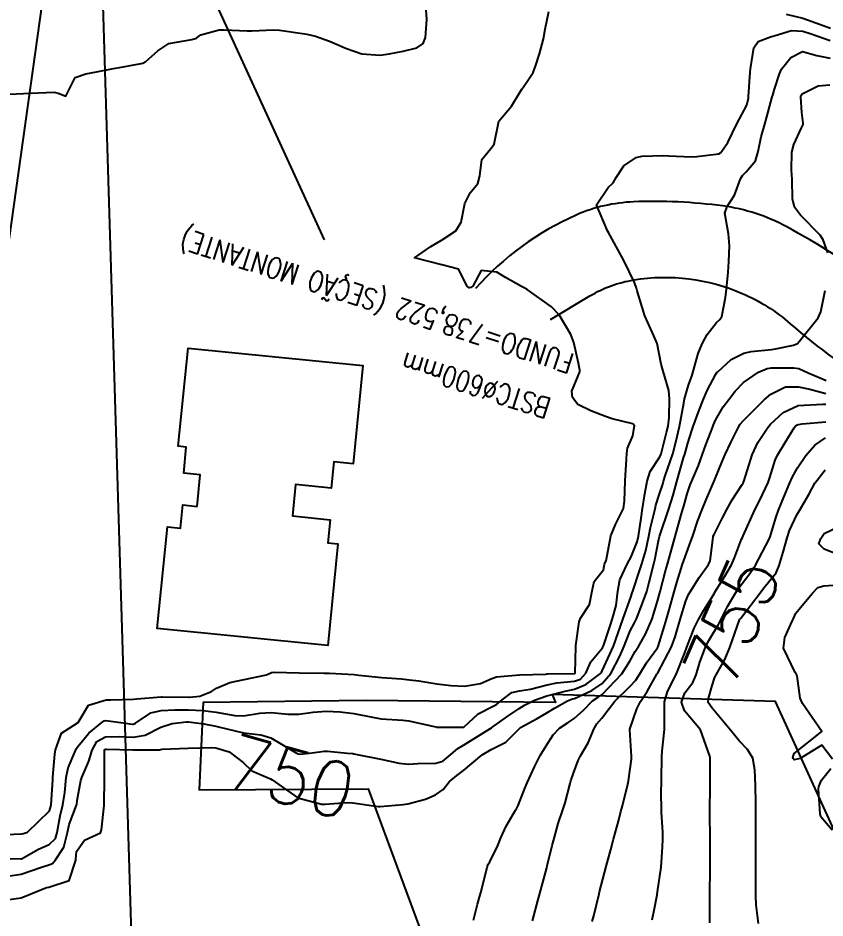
# Model space of a CAD drawing. Header units: metres. Extents: x 298520 to 308411, y 7433745 to 7450750.
# Drawn here: x 304233.8 to 304292.4, y 7439830 to 7439895.3 of the extents above; entities that cross this region are included whole.
import ezdxf
from ezdxf.enums import TextEntityAlignment as Align

# ---------------------------------------------------------------- set-up
doc = ezdxf.new("R2010")
doc.units = ezdxf.units.M
doc.header["$LTSCALE"] = 10
doc.linetypes.add('CONTINUO', pattern=[0])
for name, color, linetype in [('Cotas', 45, 'Continuous'), ('Curvas de Nivel 1m', 11, 'Continuous'), ('Curvas de Nivel 5m', 15, 'Continuous'), ('Edificações', 30, 'Continuous'), ('TEXTO', 45, 'Continuous'), ('Vias Primárias', 230, 'Continuous')]:
    doc.layers.add(name, color=color, linetype=linetype)
doc.styles.add('ROMANS', font='romans', dxfattribs={"height": 0.2})
doc.styles.add('Style-STANDARD', font='STANDARD.shx')

msp = doc.modelspace()

# ---------------------------------------------------------------- linework, layer by layer
at = {"layer": 'Curvas de Nivel 1m', "flags": 128}
for points, elevation in [([(304232.327, 7439836.05), (304234.091, 7439836.123), (304234.213, 7439836.146), (304234.501, 7439836.264), (304236.109, 7439837.807), (304236.205, 7439838.146), (304236.216, 7439838.239), (304236.338, 7439840.04), (304236.349, 7439840.238), (304236.492, 7439841.904), (304236.535, 7439842.236), (304236.974, 7439843.433), (304238.183, 7439844.204), (304238.944, 7439845.471), (304240.208, 7439845.851), (304240.554, 7439845.848), (304242.209, 7439845.913), (304242.442, 7439845.935), (304244.212, 7439846.074), (304244.287, 7439846.073), (304246.212, 7439846.054), (304246.276, 7439846.055), (304247.005, 7439846.112), (304247.866, 7439846.454), (304248.219, 7439846.698), (304249.19, 7439847.124), (304250.225, 7439847.328), (304251.854, 7439847.681), (304252.231, 7439847.836), (304252.412, 7439847.867), (304254.231, 7439847.806), (304256.01, 7439847.783), (304256.231, 7439847.794), (304256.427, 7439847.802), (304258.23, 7439847.689), (304258.551, 7439847.656), (304260.228, 7439847.484), (304261.66, 7439847.371), (304262.227, 7439847.315), (304262.92, 7439847.229), (304264.224, 7439847.029), (304265.235, 7439846.887), (304266.223, 7439846.858), (304267.397, 7439847.044), (304268.228, 7439847.412), (304268.566, 7439847.52), (304270.231, 7439847.668), (304272.142, 7439847.721), (304272.232, 7439847.74), (304272.294, 7439847.748), (304274.233, 7439847.765), (304274.253, 7439847.77), (304274.267, 7439847.79), (304274.315, 7439849.726), (304274.317, 7439849.789), (304274.552, 7439851.514), (304274.659, 7439851.786), (304275.307, 7439852.766), (304275.491, 7439853.778), (304275.649, 7439854.441), (304276.326, 7439855.299), (304276.395, 7439855.706), (304276.416, 7439855.769), (304276.512, 7439855.944), (304276.847, 7439857.763), (304277.189, 7439858.585), (304277.781, 7439859.749), (304277.855, 7439860.273), (304277.903, 7439861.748), (304277.988, 7439863.316), (304278.009, 7439863.746), (304278.061, 7439864.113), (304278.442, 7439865.016), (304278.559, 7439865.631), (304278.563, 7439865.739), (304278.454, 7439865.877), (304276.951, 7439866.256), (304276.459, 7439866.423), (304275.404, 7439866.84), (304274.468, 7439867.297), (304274.075, 7439867.794), (304274.022, 7439868.25), (304274.489, 7439869.378), (304274.614, 7439869.667), (304274.608, 7439869.789), (304274.5, 7439870.278), (304274.179, 7439871.793), (304273.96, 7439872.364), (304273.111, 7439873.804), (304272.551, 7439874.371), (304270.77, 7439875.637), (304270.572, 7439875.754), (304270.381, 7439875.842), (304269.218, 7439876.493), (304268.583, 7439876.888), (304267.436, 7439877.02), (304266.839, 7439875.877), (304266.683, 7439875.767), (304266.571, 7439875.76), (304266.419, 7439875.882), (304265.794, 7439877.101), (304264.588, 7439877.431), (304262.593, 7439877.93), (304263.776, 7439878.744), (304264.606, 7439879.232), (304265.599, 7439879.895), (304265.982, 7439880.53), (304266.267, 7439881.886), (304266.651, 7439882.652), (304267.198, 7439883.334), (304267.35, 7439883.873), (304267.484, 7439885.069), (304268.132, 7439885.866), (304268.374, 7439886.185), (304268.713, 7439887.86), (304269.635, 7439888.94), (304270.194, 7439889.845), (304270.402, 7439890.179), (304270.745, 7439890.655), (304271.207, 7439891.383), (304271.396, 7439891.831), (304271.686, 7439892.74), (304271.964, 7439893.822), (304272.084, 7439894.53), (304272.354, 7439895.817)], 747), ([(304233.207, 7439889.807), (304234.729, 7439889.881), (304236.45, 7439889.964), (304236.729, 7439889.892), (304237.293, 7439889.669), (304237.57, 7439890.232), (304237.966, 7439891.007), (304238.749, 7439891.294), (304239.52, 7439891.44), (304240.755, 7439891.68), (304241.189, 7439891.753), (304242.761, 7439892.027), (304242.873, 7439892.058), (304243.098, 7439892.167), (304243.971, 7439892.958), (304244.776, 7439893.483), (304246.426, 7439893.772), (304246.78, 7439893.874), (304246.912, 7439893.988), (304247.096, 7439894.117), (304248.41, 7439894.482), (304248.789, 7439894.478), (304250.456, 7439894.407), (304250.788, 7439894.413), (304252.368, 7439894.476), (304252.789, 7439894.45), (304254.631, 7439894.186), (304254.785, 7439894.167), (304255.405, 7439894.021), (304256.422, 7439893.648), (304256.778, 7439893.504), (304257.655, 7439893.111), (304258.77, 7439892.727), (304260.101, 7439892.635), (304260.771, 7439892.724), (304261.768, 7439892.94), (304262.775, 7439893.174), (304263.221, 7439893.483), (304263.399, 7439893.924), (304263.497, 7439895.228), (304263.445, 7439895.924)], 746), ([(304289.587, 7439895.612), (304290.8, 7439895.333), (304292.071, 7439894.856), (304292.793, 7439894.606)], 747), ([(304232.064, 7439834.375), (304234.026, 7439834.308), (304234.064, 7439834.313), (304235.312, 7439835.013), (304236.08, 7439835.363), (304236.532, 7439835.79), (304236.665, 7439836.234), (304236.887, 7439837.45), (304237.076, 7439838.23), (304237.216, 7439839.14), (304237.303, 7439840.228), (304237.444, 7439840.933), (304238.005, 7439842.222), (304238.065, 7439842.32), (304238.165, 7439842.461), (304238.956, 7439843.431), (304239.889, 7439844.203), (304240.059, 7439844.327), (304240.185, 7439844.352), (304241.442, 7439844.181), (304242.109, 7439844.098), (304242.182, 7439844.094), (304242.246, 7439844.105), (304242.343, 7439844.168), (304243.449, 7439844.903), (304244.197, 7439845.083), (304245.192, 7439845.141), (304246.198, 7439845.129), (304247.235, 7439845.072), (304248.196, 7439844.972), (304249.565, 7439844.714), (304250.192, 7439844.685), (304251.364, 7439844.894), (304252.196, 7439844.935), (304253.409, 7439844.824), (304254.195, 7439844.823), (304255.254, 7439844.962), (304256.198, 7439845.024), (304257.201, 7439844.986), (304258.196, 7439844.866), (304259.563, 7439844.596), (304260.191, 7439844.485), (304261.746, 7439844.381), (304262.189, 7439844.321), (304264.034, 7439843.911), (304264.183, 7439843.886), (304264.21, 7439843.883), (304266.183, 7439843.876), (304266.215, 7439843.89), (304267.226, 7439844.847), (304268.205, 7439845.34), (304268.546, 7439845.519), (304268.955, 7439845.853), (304269.675, 7439846.389), (304270.22, 7439846.518), (304271.013, 7439846.621), (304272.224, 7439846.947), (304272.94, 7439847.088), (304274.227, 7439847.218), (304274.649, 7439847.366), (304275.034, 7439847.782), (304275.409, 7439848.611), (304276.252, 7439849.631), (304276.33, 7439849.769), (304276.805, 7439851.232), (304276.982, 7439851.76), (304277.232, 7439852.695), (304277.361, 7439853.754), (304277.51, 7439854.557), (304278.073, 7439855.744), (304278.338, 7439856.241), (304278.765, 7439857.319), (304278.86, 7439857.735), (304279.064, 7439859.035), (304279.167, 7439859.732), (304279.317, 7439860.802), (304279.486, 7439861.729), (304279.709, 7439862.428), (304280.421, 7439863.499), (304280.519, 7439863.719), (304280.906, 7439865.253), (304281.01, 7439865.712), (304281.082, 7439866.334), (304281.106, 7439867.711), (304281.066, 7439868.299), (304280.651, 7439869.718), (304280.5, 7439870.205), (304280.209, 7439871.723), (304279.99, 7439872.263), (304279.33, 7439873.732), (304278.776, 7439875.532), (304278.722, 7439875.739), (304278.577, 7439876.144), (304277.791, 7439877.748), (304276.807, 7439879.562), (304276.698, 7439879.759), (304276.615, 7439879.885), (304275.827, 7439881.772), (304276.656, 7439883.031), (304277.037, 7439883.378), (304277.24, 7439883.754), (304277.808, 7439884.617), (304278.685, 7439885.206), (304279.114, 7439885.308), (304280.687, 7439885.357), (304281.058, 7439885.344), (304282.687, 7439885.273), (304283.09, 7439885.283), (304284.69, 7439885.472), (304284.81, 7439885.55), (304284.904, 7439885.668), (304285.347, 7439886.308), (304286.011, 7439887.651), (304286.727, 7439889.016), (304286.846, 7439889.525), (304286.856, 7439889.639), (304286.982, 7439891.415), (304286.997, 7439891.638), (304287.234, 7439893.18), (304287.56, 7439893.632), (304288.453, 7439893.957), (304288.787, 7439894.06), (304289.971, 7439894.428), (304290.791, 7439894.388), (304291.39, 7439894.192), (304292.784, 7439893.707)], 748), ([(304233.232, 7439833.097), (304234.052, 7439833.195), (304235.514, 7439833.705), (304236.059, 7439833.873), (304236.316, 7439833.982), (304236.546, 7439834.235), (304237.141, 7439835.165), (304237.403, 7439836.227), (304237.52, 7439836.805), (304238.071, 7439838.22), (304238.078, 7439838.256), (304238.118, 7439838.558), (304238.364, 7439839.993), (304238.448, 7439840.217), (304238.965, 7439841.402), (304239.189, 7439842.21), (304239.544, 7439842.832), (304240.173, 7439843.163), (304241.192, 7439843.203), (304242.173, 7439843.156), (304243.035, 7439843.3), (304244.18, 7439843.87), (304245.002, 7439844.138), (304246.054, 7439844.253), (304246.185, 7439844.25), (304247.308, 7439844.109), (304248.181, 7439843.957), (304248.377, 7439843.902), (304250.177, 7439843.463), (304251.438, 7439843.324), (304252.174, 7439843.111), (304253.961, 7439842.032), (304254.162, 7439841.931), (304254.278, 7439841.912), (304255.165, 7439842.02), (304256.049, 7439842.126), (304256.164, 7439842.133), (304256.28, 7439842.124), (304257.749, 7439841.986), (304258.133, 7439841.951), (304258.163, 7439841.947), (304258.2, 7439841.942), (304260.159, 7439841.554), (304261.483, 7439841.267), (304262.156, 7439841.197), (304262.832, 7439841.248), (304264.156, 7439841.257), (304264.654, 7439841.409), (304265.24, 7439841.899), (304265.744, 7439842.317), (304266.17, 7439842.562), (304268.074, 7439843.754), (304268.183, 7439843.829), (304268.203, 7439843.839), (304268.227, 7439843.86), (304269.376, 7439844.668), (304270.204, 7439845.223), (304270.581, 7439845.461), (304271.304, 7439845.824), (304272.216, 7439846.159), (304273.535, 7439846.482), (304274.221, 7439846.625), (304275.045, 7439846.961), (304276.117, 7439847.771), (304276.171, 7439847.833), (304276.235, 7439847.952), (304277.04, 7439849.758), (304277.375, 7439850.644), (304277.76, 7439851.748), (304278.299, 7439853.308), (304278.415, 7439853.626), (304278.458, 7439853.738), (304278.918, 7439855.14), (304279.107, 7439855.732), (304279.388, 7439856.684), (304279.614, 7439857.727), (304279.735, 7439858.351), (304280.065, 7439859.723), (304280.128, 7439859.972), (304280.389, 7439860.795), (304280.62, 7439861.496), (304280.682, 7439861.716), (304280.81, 7439862.117), (304281.351, 7439863.706), (304281.585, 7439864.553), (304281.841, 7439865.699), (304282.158, 7439867.383), (304282.216, 7439867.694), (304282.483, 7439868.693), (304282.755, 7439869.423), (304282.837, 7439869.687), (304283.195, 7439871.001), (304283.482, 7439871.68), (304283.843, 7439872.363), (304284.539, 7439873.232), (304284.764, 7439873.445), (304284.905, 7439873.666), (304285.173, 7439875.054), (304285.258, 7439875.663), (304285.366, 7439876.882), (304285.433, 7439877.662), (304285.462, 7439878.804), (304285.397, 7439879.662), (304285.137, 7439881.163), (304285.294, 7439881.663), (304285.827, 7439882.482), (304286.263, 7439883.654), (304286.404, 7439883.916), (304286.671, 7439884.175), (304287.35, 7439884.973), (304287.545, 7439885.637), (304287.77, 7439886.701), (304288.032, 7439887.627), (304288.177, 7439888.166), (304288.58, 7439889.622), (304288.613, 7439889.743), (304288.741, 7439890.177), (304289.096, 7439891.279), (304289.255, 7439891.615), (304289.915, 7439892.465), (304290.776, 7439892.894), (304291.803, 7439892.615), (304292.771, 7439892.427)], 749), ([(304266.877, 7439829.877), (304267.184, 7439831.022), (304267.41, 7439831.87), (304267.886, 7439833.687), (304267.93, 7439833.862), (304267.97, 7439833.956), (304268.067, 7439834.113), (304268.663, 7439835.276), (304268.879, 7439835.852), (304269.25, 7439836.7), (304269.945, 7439837.842), (304270.01, 7439837.946), (304270.118, 7439838.192), (304270.591, 7439839.378), (304270.783, 7439839.83), (304271.315, 7439840.983), (304271.726, 7439841.817), (304272.17, 7439842.53), (304272.674, 7439843.309), (304273.134, 7439843.8), (304273.767, 7439844.217), (304274.193, 7439844.492), (304274.873, 7439845.113), (304275.517, 7439845.777), (304275.935, 7439846.053), (304276.218, 7439846.25), (304277.654, 7439847.749), (304278.242, 7439848.664), (304278.616, 7439849.37), (304278.864, 7439849.734), (304279.385, 7439850.61), (304279.854, 7439851.724), (304279.96, 7439852.049), (304280.298, 7439853.189), (304280.436, 7439853.718), (304280.828, 7439855.21), (304280.97, 7439855.71), (304281.218, 7439856.584), (304281.517, 7439857.703), (304281.951, 7439859.279), (304282.078, 7439859.694), (304282.147, 7439859.922), (304282.39, 7439860.806), (304282.619, 7439861.468), (304282.715, 7439861.687), (304283.233, 7439862.864), (304283.523, 7439863.679), (304283.753, 7439864.357), (304284.251, 7439865.672), (304284.309, 7439865.817), (304284.458, 7439866.143), (304285.023, 7439867.109), (304285.413, 7439867.661), (304285.883, 7439868.252), (304286.485, 7439868.879), (304287.57, 7439869.634), (304288.216, 7439869.905), (304288.498, 7439869.943), (304290.142, 7439869.96), (304290.497, 7439869.905), (304291.18, 7439869.59), (304292.102, 7439869.188), (304292.487, 7439869.02)], 751), ([(304271.177, 7439829.823), (304271.581, 7439831.36), (304271.703, 7439831.815), (304272.056, 7439833.135), (304272.198, 7439833.672), (304272.235, 7439833.808), (304272.606, 7439835.284), (304272.744, 7439835.803), (304273.033, 7439836.871), (304273.342, 7439837.798), (304273.538, 7439838.379), (304273.91, 7439839.792), (304273.962, 7439839.975), (304274.15, 7439840.544), (304274.48, 7439841.466), (304274.656, 7439841.785), (304275.208, 7439842.744), (304275.637, 7439843.775), (304275.848, 7439844.114), (304276.194, 7439844.538), (304276.729, 7439845.238), (304277.141, 7439845.756), (304278.224, 7439846.814), (304278.677, 7439847.287), (304278.96, 7439847.733), (304279.438, 7439848.531), (304280.252, 7439849.641), (304280.293, 7439849.719), (304280.753, 7439851.235), (304280.891, 7439851.711), (304281.132, 7439852.548), (304281.452, 7439853.703), (304281.646, 7439854.367), (304282.059, 7439855.694), (304282.341, 7439856.509), (304282.665, 7439857.372), (304282.774, 7439857.686), (304283.177, 7439858.87), (304283.49, 7439859.679), (304283.749, 7439860.31), (304284.342, 7439861.671), (304284.355, 7439861.719), (304284.405, 7439861.846), (304284.93, 7439863.152), (304285.146, 7439863.663), (304285.566, 7439864.528), (304286.129, 7439865.653), (304286.25, 7439865.857), (304286.458, 7439866.111), (304287.984, 7439867.627), (304288.477, 7439868.035), (304289.531, 7439868.561), (304290.483, 7439868.582), (304291.303, 7439868.41), (304292.478, 7439868.086)], 752), ([(304275.499, 7439829.775), (304275.61, 7439830.191), (304276.003, 7439831.77), (304276.01, 7439831.804), (304276.044, 7439831.928), (304276.525, 7439833.763), (304276.846, 7439834.994), (304277.05, 7439835.756), (304277.401, 7439837.046), (304277.592, 7439837.748), (304277.702, 7439838.163), (304278.099, 7439839.741), (304278.145, 7439839.98), (304278.351, 7439841.548), (304278.358, 7439841.738), (304278.231, 7439843.69), (304278.234, 7439843.739), (304278.74, 7439845.2), (304279.003, 7439845.732), (304279.489, 7439846.459), (304280.2, 7439847.72), (304280.209, 7439847.744), (304280.233, 7439847.776), (304281.256, 7439849.705), (304281.532, 7439850.432), (304281.879, 7439851.696), (304282.296, 7439853.029), (304282.495, 7439853.494), (304282.606, 7439853.687), (304283.264, 7439854.735), (304283.941, 7439855.674), (304284.058, 7439855.95), (304284.281, 7439857.671), (304284.296, 7439857.728), (304284.355, 7439857.86), (304284.972, 7439859.059), (304285.267, 7439859.661), (304285.662, 7439860.379), (304286.401, 7439861.494), (304286.462, 7439861.589), (304286.489, 7439861.649), (304286.531, 7439861.774), (304287.125, 7439863.639), (304287.537, 7439864.532), (304288.264, 7439865.623), (304288.455, 7439865.857), (304289.362, 7439866.713), (304290.469, 7439867.22), (304292.218, 7439867.321), (304292.47, 7439867.313)], 753), ([(304279.85, 7439829.896), (304280.033, 7439830.719), (304280.221, 7439831.717), (304280.256, 7439831.927), (304280.511, 7439833.713), (304280.607, 7439835.19), (304280.637, 7439835.712), (304280.634, 7439836.248), (304280.544, 7439837.714), (304280.52, 7439839.332), (304280.525, 7439839.714), (304280.528, 7439840.096), (304280.563, 7439841.714), (304280.589, 7439842.135), (304280.758, 7439843.711), (304280.758, 7439845.158), (304280.752, 7439845.712), (304280.968, 7439846.456), (304281.595, 7439847.7), (304282.249, 7439849.333), (304282.342, 7439849.599), (304282.375, 7439849.689), (304282.904, 7439851.053), (304283.219, 7439851.681), (304283.614, 7439852.352), (304284.301, 7439853.477), (304284.371, 7439853.601), (304284.412, 7439853.669), (304285.143, 7439854.839), (304285.613, 7439855.657), (304285.825, 7439856.168), (304286.351, 7439857.505), (304286.416, 7439857.649), (304286.457, 7439857.752), (304287.318, 7439859.636), (304287.674, 7439860.341), (304288.274, 7439861.622), (304288.407, 7439862.003), (304288.789, 7439863.246), (304288.96, 7439863.615), (304289.516, 7439864.53), (304290.158, 7439865.603), (304290.295, 7439865.761), (304290.455, 7439865.833), (304290.753, 7439865.893), (304292.458, 7439866.033)], 754), ([(304287.571, 7439829.627), (304287.399, 7439830.992), (304287.381, 7439831.63), (304287.388, 7439832.962), (304287.395, 7439833.63), (304287.394, 7439834.309), (304287.39, 7439835.631), (304287.385, 7439836.911), (304287.384, 7439837.631), (304287.389, 7439838.366), (304287.364, 7439839.632), (304287.308, 7439840.787), (304287.173, 7439841.635), (304286.787, 7439842.259), (304286.175, 7439842.883), (304285.536, 7439843.656), (304284.207, 7439845.255), (304283.92, 7439845.673), (304283.939, 7439845.949), (304284.225, 7439846.905), (304284.405, 7439847.495), (304284.501, 7439847.667), (304285.133, 7439848.772), (304285.488, 7439849.658), (304285.698, 7439850.219), (304286.202, 7439851.651), (304286.229, 7439851.705), (304286.284, 7439851.794), (304287.692, 7439853.629), (304287.954, 7439853.979), (304288.315, 7439854.404), (304288.857, 7439855.083), (304289.074, 7439855.613), (304289.37, 7439856.583), (304289.651, 7439857.607), (304289.826, 7439858.138), (304290.37, 7439859.284), (304290.553, 7439859.597), (304291.224, 7439860.754), (304291.678, 7439861.581), (304292.413, 7439862.542)], 756), ([(304293.59, 7439856.308), (304292.345, 7439856.796), (304291.955, 7439857.182), (304292.103, 7439857.574), (304292.356, 7439857.922), (304293.458, 7439858.463)], 757), ([(304292.948, 7439841.562), (304292.173, 7439842.571), (304290.592, 7439841.594), (304290.162, 7439841.494), (304290.097, 7439841.601), (304290.081, 7439841.684), (304290.167, 7439841.963), (304292.183, 7439843.57), (304290.773, 7439845.592), (304290.608, 7439845.985), (304290.373, 7439847.598), (304290.337, 7439847.702), (304290.235, 7439847.834), (304289.397, 7439849.609), (304289.493, 7439850.379), (304290.051, 7439851.602), (304290.117, 7439851.769), (304290.288, 7439852.143), (304291.481, 7439853.582), (304291.882, 7439854.004), (304292.311, 7439854.141), (304293.643, 7439854.227)], 757), ([(304292.93, 7439836.396), (304292.111, 7439837.371), (304292.048, 7439837.581), (304291.931, 7439839.373), (304291.953, 7439839.573), (304292.14, 7439840.027), (304292.838, 7439840.878)], 757)]:
    msp.add_lwpolyline(points, dxfattribs=dict(at, elevation=elevation))
at = {"layer": 'Curvas de Nivel 5m', "flags": 128}
for points, elevation in [([(304292.6, 7439878.297), (304292.264, 7439879.23), (304292.044, 7439879.579), (304290.634, 7439881.022), (304290.183, 7439881.605), (304290.048, 7439882.206), (304290.011, 7439883.607), (304289.977, 7439884.303), (304290.006, 7439885.607), (304290.153, 7439886.151), (304290.711, 7439887.37), (304290.813, 7439887.598), (304290.83, 7439887.714), (304290.722, 7439888.475), (304290.643, 7439889.601), (304290.656, 7439889.679), (304290.736, 7439889.834), (304291.906, 7439890.422), (304292.747, 7439890.495)], 750), ([(304232.982, 7439831.332), (304234.035, 7439831.485), (304235.883, 7439832.242), (304236.043, 7439832.272), (304237.517, 7439832.757), (304238.016, 7439834.22), (304238.021, 7439834.263), (304238.072, 7439834.844), (304238.631, 7439835.669), (304239.808, 7439836.203), (304239.881, 7439836.416), (304240.077, 7439838.2), (304240.076, 7439838.238), (304240.102, 7439840.2), (304240.102, 7439840.241), (304240.088, 7439842.201), (304240.112, 7439842.252), (304240.164, 7439842.28), (304240.249, 7439842.284), (304242.163, 7439842.217), (304244.083, 7439842.231), (304244.164, 7439842.244), (304244.288, 7439842.272), (304246.165, 7439842.348), (304247.868, 7439842.401), (304248.166, 7439842.37), (304249.138, 7439842.09), (304250.155, 7439841.299), (304250.787, 7439840.708), (304252.144, 7439840.117), (304252.267, 7439840.049), (304254.124, 7439838.744), (304255.841, 7439838.288), (304256.117, 7439838.293), (304257.701, 7439838.405), (304258.119, 7439838.389), (304259.967, 7439838.109), (304260.115, 7439838.111), (304261.785, 7439838.268), (304262.118, 7439838.301), (304263.401, 7439838.64), (304264.129, 7439838.968), (304264.683, 7439839.356), (304265.12, 7439839.9), (304265.675, 7439840.368), (304266.151, 7439840.725), (304267.511, 7439841.87), (304268.167, 7439842.258), (304269.226, 7439842.796), (304270.182, 7439843.738), (304270.301, 7439843.838), (304271.5, 7439844.514), (304272.2, 7439844.923), (304272.754, 7439845.255), (304273.704, 7439845.795), (304274.082, 7439845.924), (304274.215, 7439845.963), (304275.47, 7439846.528), (304276.226, 7439847.053), (304276.853, 7439847.761), (304277.512, 7439849.017), (304277.814, 7439849.747), (304277.937, 7439850.066), (304278.27, 7439850.863), (304278.568, 7439851.448), (304278.71, 7439851.736), (304279.164, 7439852.861), (304279.462, 7439853.728), (304279.648, 7439854.392), (304279.987, 7439855.723), (304280.05, 7439856.009), (304280.351, 7439857.517), (304280.398, 7439857.719), (304280.413, 7439857.779), (304281.061, 7439859.71), (304281.372, 7439860.721), (304281.649, 7439861.701), (304282.141, 7439863.415), (304282.231, 7439863.693), (304282.271, 7439863.847), (304282.435, 7439864.488), (304282.729, 7439865.407), (304282.833, 7439865.686), (304283.267, 7439866.88), (304283.586, 7439867.679), (304283.861, 7439868.294), (304284.491, 7439869.492), (304284.56, 7439869.602), (304284.618, 7439869.669), (304285.6, 7439870.566), (304286.513, 7439871.006), (304287.033, 7439871.124), (304288.518, 7439871.284), (304288.817, 7439871.319), (304290.116, 7439871.604), (304290.4, 7439871.726), (304290.525, 7439871.858), (304291.918, 7439873.579), (304292.113, 7439874.013), (304292.422, 7439875.572)], 750), ([(304284.055, 7439829.67), (304284.043, 7439831.67), (304284.063, 7439833.67), (304284.062, 7439835.67), (304284.061, 7439835.703), (304284.045, 7439837.671), (304284.046, 7439837.739), (304284.074, 7439839.671), (304284.074, 7439839.74), (304284.063, 7439841.671), (304284.055, 7439841.78), (304283.361, 7439843.678), (304282.203, 7439845.056), (304281.977, 7439845.694), (304282.22, 7439846.357), (304282.802, 7439847.11), (304283.044, 7439847.682), (304283.327, 7439848.594), (304283.73, 7439849.675), (304283.892, 7439850.04), (304284.268, 7439850.657), (304284.657, 7439851.286), (304284.835, 7439851.664), (304285.322, 7439852.631), (304285.932, 7439853.654), (304286.08, 7439853.878), (304286.311, 7439854.191), (304286.95, 7439855.014), (304287.353, 7439855.635), (304288.352, 7439857.524), (304288.383, 7439857.59), (304288.391, 7439857.62), (304288.85, 7439859.134), (304289.026, 7439859.613), (304289.424, 7439860.573), (304289.864, 7439861.605), (304290.03, 7439861.981), (304290.414, 7439862.694), (304291.002, 7439863.591), (304291.668, 7439864.348), (304292.442, 7439864.869)], 755)]:
    msp.add_lwpolyline(points, dxfattribs=dict(at, elevation=elevation))
at = {"layer": 'Edificações'}
msp.add_lwpolyline([(304246.822, 7439859.896), (304246.822, 7439859.896), (304247.049, 7439862.183), (304245.843, 7439862.304), (304246.034, 7439864.199), (304245.446, 7439864.258), (304246.163, 7439871.385), (304258.862, 7439870.109), (304258.145, 7439862.981), (304256.733, 7439863.123), (304256.543, 7439861.228), (304253.971, 7439861.487), (304253.743, 7439859.2), (304256.483, 7439858.924), (304256.314, 7439857.246), (304257.04, 7439857.173), (304256.298, 7439849.792), (304243.914, 7439851.037), (304244.656, 7439858.418), (304245.614, 7439858.321), (304245.783, 7439860), (304246.822, 7439859.896)], dxfattribs=at)
msp.add_lwpolyline([(304253.898, 7439819.047), (304258.168, 7439806.709), (304261.467, 7439804.024), (304266.519, 7439807.686), (304282.132, 7439815.878), (304280.625, 7439820.481), (304297.664, 7439826.321), (304288.822, 7439845.743), (304272.606, 7439846.233), (304272.83, 7439845.66), (304259.085, 7439845.814), (304247.255, 7439845.662), (304246.967, 7439839.328), (304259.244, 7439839.403), (304263.942, 7439826.718), (304260.565, 7439824.579), (304258.547, 7439827.54), (304252.534, 7439823.386), (304254.863, 7439819.613)], close=True, dxfattribs=at)
at = {"layer": 'TEXTO', "linetype": 'CONTINUO'}
for points in [[(304238.298, 7439917.909, 0), (304256.036, 7439879.233, 0)], [(304239.394, 7439915.291, 0), (304246.457, 7439683.816, 0)], [(304238.144, 7439914.826, 0), (304216.632, 7439761.573, 0)]]:
    msp.add_polyline3d(points, dxfattribs=at)
at = {"layer": 'Vias Primárias'}
for points in [[(304461.878, 7439749.95), (304460.331, 7439751.751), (304456.394, 7439755.83), (304450.836, 7439759.956), (304439.092, 7439768.164), (304412.534, 7439785.187), (304397.355, 7439795.74, -0.033321), (304392.246, 7439799.823, -0.044989), (304390.26, 7439801.997, -0.072542), (304388.998, 7439804.278, 0.015985), (304386.413, 7439810.522, 0.088918), (304381.12, 7439818.228, 0.067943), (304377.453, 7439821.05, -0.037321), (304370.953, 7439825.448, 0.035074), (304359.944, 7439832.968, -0.028868), (304346.831, 7439841.69), (304308.147, 7439867.384), (304296.299, 7439875.98, 0.032807), (304289.627, 7439880.182, 0.091079), (304284.985, 7439881.694, 0.043515), (304278.493, 7439881.994, 0.09368), (304274.345, 7439881.034, 0.10832), (304267.032, 7439875.699, -0.21439)], [(304272.468, 7439873.461), (304275.339, 7439875.17, -0.093682), (304278.517, 7439876.329, -0.14416), (304286.399, 7439875.353, -0.077518), (304289.888, 7439873.144, 0.045727), (304296.365, 7439868.445)]]:
    msp.add_lwpolyline(points, format="xyb", dxfattribs=at)

# ---------------------------------------------------------------- texts
at = {"layer": 'Cotas', "style": 'Style-STANDARD'}
for s, rotation, p in [('755', 66.66693, (304285.66, 7439851.586, 755)), ('750', 344.33089, (304253.587, 7439840.271, 750))]:
    msp.add_text(s, height=4, rotation=rotation, dxfattribs=at).set_placement(p, align=Align.MIDDLE_CENTER)
at = {"layer": 'TEXTO', "style": 'ROMANS', "width": 0.8}
for s, p in [('FUNDO=738,522 (SEÇÃO MONTANTE)', (304274.288, 7439870.937)), ('BSTCØ600mm', (304272.612, 7439867.673))]:
    msp.add_text(s, height=1.5, rotation=162.14056, dxfattribs=at).set_placement(p)

doc.saveas('drawing.dxf')
